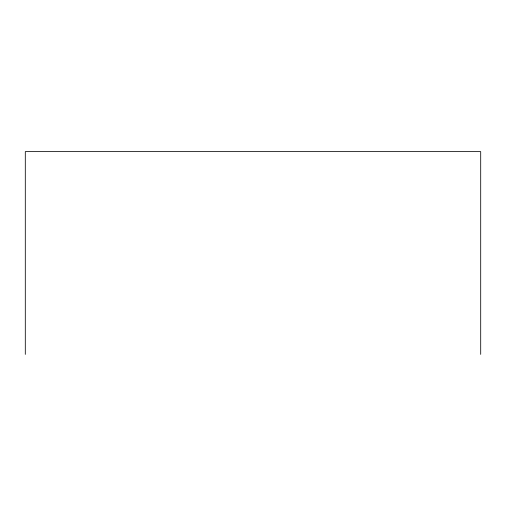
<?xml version="1.0" encoding="UTF-8"?>
<svg xmlns="http://www.w3.org/2000/svg" width="506" height="506" viewBox="0 0 506 506"><rect width="100%" height="100%" fill="white"/><g stroke="black" fill="none" stroke-linecap="round" stroke-linejoin="round"><path stroke-width="0.76" d="M480.7 354.377L480.7 151.623L25.3 151.623L25.3 354.377"/></g></svg>
